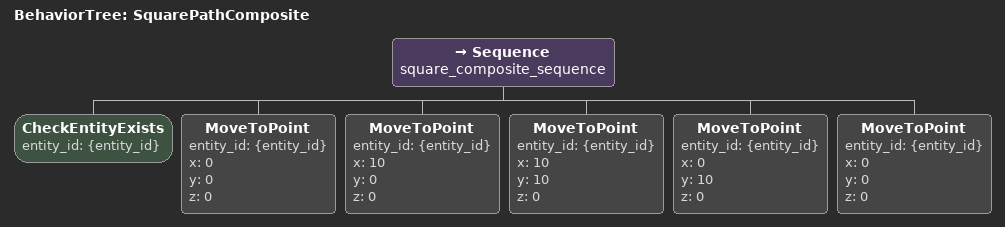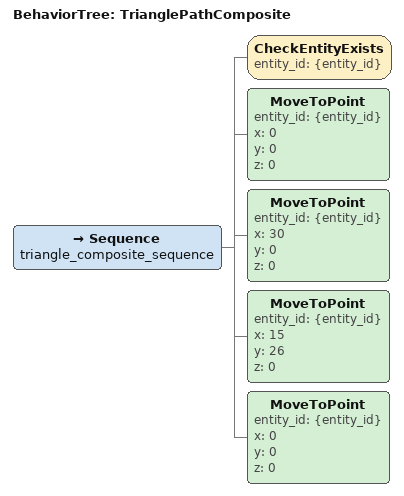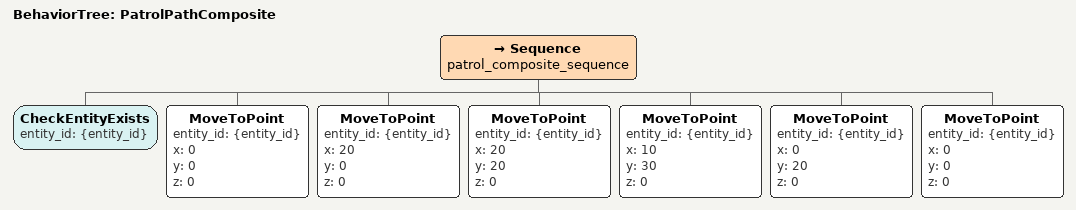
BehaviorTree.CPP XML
<?xml version="1.0"?>
<root main_tree_to_execute="SquarePathComposite">

    <!--
        正方形路径移动 - 使用 Sequence 组合多个 MoveToPoint 节点
        这种方式在 XML 层面复用 MoveToPoint 的逻辑
    -->
    <BehaviorTree ID="SquarePathComposite">
        <Sequence name="square_composite_sequence">
            <!-- 检查实体 -->
            <CheckEntityExists entity_id="{entity_id}" />

            <!-- 正方形路径：使用多个 MoveToPoint 节点组合 -->
            <MoveToPoint entity_id="{entity_id}" x="0" y="0" z="0" />

            <MoveToPoint entity_id="{entity_id}" x="10" y="0" z="0" />

            <MoveToPoint entity_id="{entity_id}" x="10" y="10" z="0" />

            <MoveToPoint entity_id="{entity_id}" x="0" y="10" z="0" />

            <!-- 点5: 回到起点 (0, 0, 0) -->
            <MoveToPoint entity_id="{entity_id}" x="0" y="0" z="0" />
        </Sequence>
    </BehaviorTree>

    <!-- 三角形路径 - 使用 Sequence 组合 -->
    <BehaviorTree ID="TrianglePathComposite">
        <Sequence name="triangle_composite_sequence">
            <CheckEntityExists entity_id="{entity_id}" />

            <!-- 三角形路径 -->
            <MoveToPoint entity_id="{entity_id}" x="0" y="0" z="0" />
            <MoveToPoint entity_id="{entity_id}" x="30" y="0" z="0" />
            <MoveToPoint entity_id="{entity_id}" x="15" y="26" z="0" />
            <MoveToPoint entity_id="{entity_id}" x="0" y="0" z="0" />
        </Sequence>
    </BehaviorTree>

    <!-- 巡逻路径 - 使用 Sequence 组合多个点 -->
    <BehaviorTree ID="PatrolPathComposite">
        <Sequence name="patrol_composite_sequence">
            <CheckEntityExists entity_id="{entity_id}" />

            <!-- 巡逻点 A -->
            <MoveToPoint entity_id="{entity_id}" x="0" y="0" z="0" />

            <!-- 巡逻点 B -->
            <MoveToPoint entity_id="{entity_id}" x="20" y="0" z="0" />

            <!-- 巡逻点 C -->
            <MoveToPoint entity_id="{entity_id}" x="20" y="20" z="0" />

            <!-- 巡逻点 D -->
            <MoveToPoint entity_id="{entity_id}" x="10" y="30" z="0" />

            <!-- 巡逻点 E -->
            <MoveToPoint entity_id="{entity_id}" x="0" y="20" z="0" />

            <!-- 回到起点 -->
            <MoveToPoint entity_id="{entity_id}" x="0" y="0" z="0" />
        </Sequence>
    </BehaviorTree>

</root>
